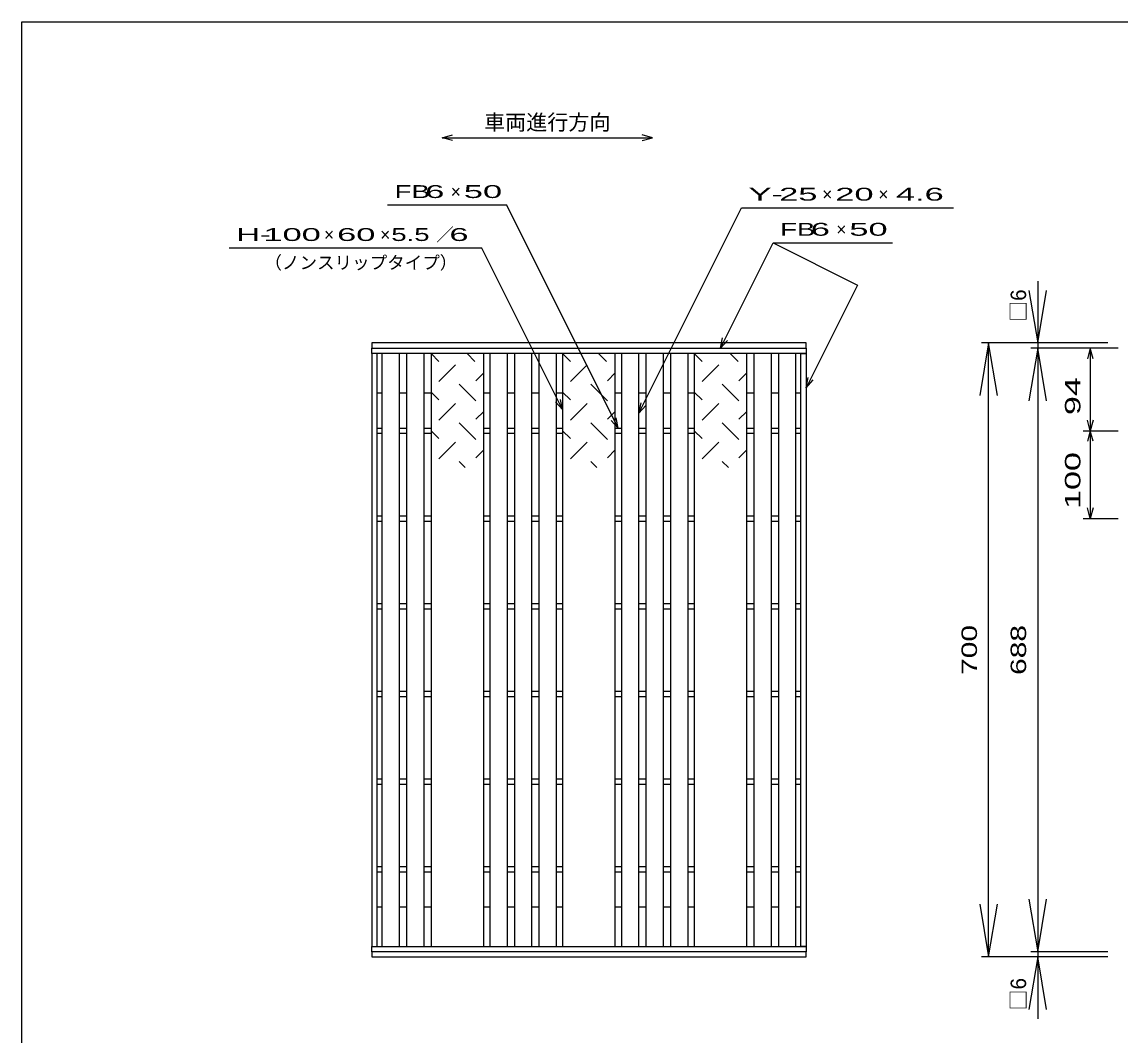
# Model space of a CAD drawing. Units: millimetres at full size, sheet at 1:8. Extents: x -1456 to 1389, y -1026 to 839.
# Drawn here: x -1379 to -127, y -316 to 839 of the extents above; entities that cross this region are included whole.
import ezdxf
from ezdxf.enums import TextEntityAlignment as Align

# ---------------------------------------------------------------- set-up
doc = ezdxf.new("R2010")
doc.units = ezdxf.units.MM
doc.header["$LTSCALE"] = 8
for name, color, linetype, lineweight in [('CADPAC_LAYER_0000', 150, 'Continuous', 25), ('CADPAC_LAYER_0016', 3, 'Continuous', 25), ('CADPAC_LAYER_0022', 4, 'Continuous', 25)]:
    doc.layers.add(name, color=color, linetype=linetype, lineweight=lineweight)
doc.styles.add('ベクトル', font='')
doc.styles.get('ベクトル').set_extended_font_data('ベクトル')

# ---------------------------------------------------------------- blocks, each defined once
blk = doc.blocks.new('open_arrow')
at = {"color": 0, "linetype": 'Continuous', "lineweight": -2}
blk.add_lwpolyline([(7.5, 1.25), (0, 0), (7.5, -1.25)], dxfattribs=at)

msp = doc.modelspace()

# ---------------------------------------------------------------- linework, layer by layer
at = {"layer": 'CADPAC_LAYER_0000'}
for p, q in [((-1379.2, -921.2), (-1379.2, 838.8)), ((-1379.2, 838.8), (1388.8, 838.8))]:
    msp.add_line(p, q, dxfattribs=at)
at = {"layer": 'CADPAC_LAYER_0016'}
for p, q in [((-485.3, 472.8), (-980.3, 472.8)), ((-980.3, 472.8), (-980.3, 466.8)), ((-485.3, 472.8), (-980.3, 472.8)), ((-980.3, 466.8), (-485.3, 466.8)), ((-980.3, 460.8), (-980.3, 466.8)), ((-980.3, 466.8), (-485.3, 466.8)), ((-485.3, 466.8), (-485.3, 472.8)), ((-485.3, 466.8), (-485.3, 460.8)), ((-485.3, 460.8), (-980.3, 460.8)), ((-980.3, 460.8), (-980.3, -215.2)), ((-974.3, 460.8), (-980.3, 460.8)), ((-974.3, -215.2), (-974.3, 460.8)), ((-968.8, 460.8), (-968.8, -215.2)), ((-948.8, 460.8), (-968.8, 460.8)), ((-948.8, -215.2), (-948.8, 460.8)), ((-940.8, 460.8), (-940.8, -215.2)), ((-920.8, 460.8), (-940.8, 460.8)), ((-920.8, -215.2), (-920.8, 460.8)), ((-912.8, 460.8), (-912.8, -215.2)), ((-852.8, 460.8), (-912.8, 460.8)), ((-903.8, 451.8), (-912.8, 460.8)), ((-862.8, 451.8), (-871.8, 460.8)), ((-852.8, -215.2), (-852.8, 460.8)), ((-845.8, 460.8), (-845.8, -215.2)), ((-825.8, 460.8), (-845.8, 460.8)), ((-825.8, -215.2), (-825.8, 460.8)), ((-817.8, 460.8), (-817.8, -215.2)), ((-797.8, 460.8), (-817.8, 460.8)), ((-797.8, -215.2), (-797.8, 460.8)), ((-789.8, 460.8), (-789.8, -215.2)), ((-769.8, 460.8), (-789.8, 460.8)), ((-769.8, -215.2), (-769.8, 460.8)), ((-762.8, 460.8), (-762.8, -215.2)), ((-702.8, 460.8), (-762.8, 460.8)), ((-753.8, 451.8), (-762.8, 460.8)), ((-712.8, 451.8), (-721.8, 460.8)), ((-702.8, -215.2), (-702.8, 460.8)), ((-695.8, 460.8), (-695.8, -215.2)), ((-675.8, 460.8), (-695.8, 460.8)), ((-675.8, -215.2), (-675.8, 460.8)), ((-667.8, 460.8), (-667.8, -215.2)), ((-647.8, 460.8), (-667.8, 460.8)), ((-647.8, -215.2), (-647.8, 460.8)), ((-639.8, 460.8), (-639.8, -215.2)), ((-619.8, 460.8), (-639.8, 460.8)), ((-619.8, -215.2), (-619.8, 460.8)), ((-612.8, 460.8), (-612.8, -215.2)), ((-552.8, 460.8), (-612.8, 460.8)), ((-603.8, 451.8), (-612.8, 460.8)), ((-562.8, 451.8), (-571.8, 460.8)), ((-552.8, -215.2), (-552.8, 460.8)), ((-544.8, 460.8), (-544.8, -215.2)), ((-524.8, 460.8), (-544.8, 460.8)), ((-524.8, -215.2), (-524.8, 460.8)), ((-516.8, 460.8), (-516.8, -215.2)), ((-496.8, 460.8), (-516.8, 460.8)), ((-496.8, -215.2), (-496.8, 460.8)), ((-491.3, -215.2), (-491.3, 460.8)), ((-491.3, 460.8), (-485.3, 460.8)), ((-485.3, 460.8), (-485.3, -215.2)), ((-903.8, 428.8), (-884.8, 447.8)), ((-861.8, 429.8), (-852.8, 438.8)), ((-753.8, 428.8), (-734.8, 447.8)), ((-711.8, 429.8), (-702.8, 438.8)), ((-603.8, 428.8), (-584.8, 447.8)), ((-561.8, 429.8), (-552.8, 438.8)), ((-861.8, 406.8), (-880.8, 425.8)), ((-711.8, 406.8), (-730.8, 425.8)), ((-561.8, 406.8), (-580.8, 425.8)), ((-974.3, 415.8), (-968.8, 415.8)), ((-974.3, 415.8), (-968.8, 415.8)), ((-948.8, 415.8), (-940.8, 415.8)), ((-948.8, 415.8), (-940.8, 415.8)), ((-920.8, 415.8), (-912.8, 415.8)), ((-920.8, 415.8), (-912.8, 415.8)), ((-903.8, 407.8), (-912.8, 416.8)), ((-852.8, 415.8), (-845.8, 415.8)), ((-825.8, 415.8), (-817.8, 415.8)), ((-797.8, 415.8), (-789.8, 415.8)), ((-769.8, 415.8), (-762.8, 415.8)), ((-753.8, 407.8), (-762.8, 416.8)), ((-702.8, 415.8), (-695.8, 415.8)), ((-675.8, 415.8), (-667.8, 415.8)), ((-647.8, 415.8), (-639.8, 415.8)), ((-619.8, 415.8), (-612.8, 415.8)), ((-603.8, 407.8), (-612.8, 416.8)), ((-552.8, 415.8), (-544.8, 415.8)), ((-552.8, 415.8), (-544.8, 415.8)), ((-524.8, 415.8), (-516.8, 415.8)), ((-524.8, 415.8), (-516.8, 415.8)), ((-496.8, 415.8), (-491.3, 415.8)), ((-496.8, 415.8), (-491.3, 415.8)), ((-903.8, 384.8), (-884.8, 403.8)), ((-753.8, 384.8), (-734.8, 403.8)), ((-603.8, 384.8), (-584.8, 403.8)), ((-861.8, 385.8), (-852.8, 394.8)), ((-711.8, 385.8), (-702.8, 394.8)), ((-561.8, 385.8), (-552.8, 394.8)), ((-974.3, 375.8), (-968.8, 375.8)), ((-948.8, 375.8), (-940.8, 375.8)), ((-920.8, 375.8), (-912.8, 375.8)), ((-861.8, 362.8), (-880.8, 381.8)), ((-852.8, 375.8), (-845.8, 375.8)), ((-825.8, 375.8), (-817.8, 375.8)), ((-797.8, 375.8), (-789.8, 375.8)), ((-769.8, 375.8), (-762.8, 375.8)), ((-711.8, 362.8), (-730.8, 381.8)), ((-702.8, 375.8), (-695.8, 375.8)), ((-675.8, 375.8), (-667.8, 375.8)), ((-647.8, 375.8), (-639.8, 375.8)), ((-619.8, 375.8), (-612.8, 375.8)), ((-561.8, 362.8), (-580.8, 381.8)), ((-552.8, 375.8), (-544.8, 375.8)), ((-524.8, 375.8), (-516.8, 375.8)), ((-496.8, 375.8), (-491.3, 375.8)), ((-974.3, 369.8), (-968.8, 369.8)), ((-948.8, 369.8), (-940.8, 369.8)), ((-920.8, 369.8), (-912.8, 369.8)), ((-903.8, 363.8), (-912.8, 372.8)), ((-852.8, 369.8), (-845.8, 369.8)), ((-825.8, 369.8), (-817.8, 369.8)), ((-797.8, 369.8), (-789.8, 369.8)), ((-769.8, 369.8), (-762.8, 369.8)), ((-753.8, 363.8), (-762.8, 372.8)), ((-702.8, 369.8), (-695.8, 369.8)), ((-675.8, 369.8), (-667.8, 369.8)), ((-647.8, 369.8), (-639.8, 369.8)), ((-619.8, 369.8), (-612.8, 369.8)), ((-603.8, 363.8), (-612.8, 372.8)), ((-552.8, 369.8), (-544.8, 369.8)), ((-524.8, 369.8), (-516.8, 369.8)), ((-496.8, 369.8), (-491.3, 369.8)), ((-903.8, 340.8), (-884.8, 359.8)), ((-861.8, 341.8), (-852.8, 350.8)), ((-753.8, 340.8), (-734.8, 359.8)), ((-711.8, 341.8), (-702.8, 350.8)), ((-603.8, 340.8), (-584.8, 359.8)), ((-561.8, 341.8), (-552.8, 350.8)), ((-873.8, 330.8), (-880.8, 337.8)), ((-723.8, 330.8), (-730.8, 337.8)), ((-573.8, 330.8), (-580.8, 337.8)), ((-974.3, 275.8), (-968.8, 275.8)), ((-948.8, 275.8), (-940.8, 275.8)), ((-920.8, 275.8), (-912.8, 275.8)), ((-852.8, 275.8), (-845.8, 275.8)), ((-825.8, 275.8), (-817.8, 275.8)), ((-797.8, 275.8), (-789.8, 275.8)), ((-769.8, 275.8), (-762.8, 275.8)), ((-702.8, 275.8), (-695.8, 275.8)), ((-675.8, 275.8), (-667.8, 275.8)), ((-647.8, 275.8), (-639.8, 275.8)), ((-619.8, 275.8), (-612.8, 275.8)), ((-552.8, 275.8), (-544.8, 275.8)), ((-524.8, 275.8), (-516.8, 275.8)), ((-496.8, 275.8), (-491.3, 275.8)), ((-974.3, 269.8), (-968.8, 269.8)), ((-948.8, 269.8), (-940.8, 269.8)), ((-920.8, 269.8), (-912.8, 269.8)), ((-852.8, 269.8), (-845.8, 269.8)), ((-825.8, 269.8), (-817.8, 269.8)), ((-797.8, 269.8), (-789.8, 269.8)), ((-769.8, 269.8), (-762.8, 269.8)), ((-702.8, 269.8), (-695.8, 269.8)), ((-675.8, 269.8), (-667.8, 269.8)), ((-647.8, 269.8), (-639.8, 269.8)), ((-619.8, 269.8), (-612.8, 269.8)), ((-552.8, 269.8), (-544.8, 269.8)), ((-524.8, 269.8), (-516.8, 269.8)), ((-496.8, 269.8), (-491.3, 269.8)), ((-974.3, 175.8), (-968.8, 175.8)), ((-948.8, 175.8), (-940.8, 175.8)), ((-920.8, 175.8), (-912.8, 175.8)), ((-852.8, 175.8), (-845.8, 175.8)), ((-825.8, 175.8), (-817.8, 175.8)), ((-797.8, 175.8), (-789.8, 175.8)), ((-769.8, 175.8), (-762.8, 175.8)), ((-702.8, 175.8), (-695.8, 175.8)), ((-675.8, 175.8), (-667.8, 175.8)), ((-647.8, 175.8), (-639.8, 175.8)), ((-619.8, 175.8), (-612.8, 175.8)), ((-552.8, 175.8), (-544.8, 175.8)), ((-524.8, 175.8), (-516.8, 175.8)), ((-496.8, 175.8), (-491.3, 175.8)), ((-974.3, 169.8), (-968.8, 169.8)), ((-948.8, 169.8), (-940.8, 169.8)), ((-920.8, 169.8), (-912.8, 169.8)), ((-852.8, 169.8), (-845.8, 169.8)), ((-825.8, 169.8), (-817.8, 169.8)), ((-797.8, 169.8), (-789.8, 169.8)), ((-769.8, 169.8), (-762.8, 169.8)), ((-702.8, 169.8), (-695.8, 169.8)), ((-675.8, 169.8), (-667.8, 169.8)), ((-647.8, 169.8), (-639.8, 169.8)), ((-619.8, 169.8), (-612.8, 169.8)), ((-552.8, 169.8), (-544.8, 169.8)), ((-524.8, 169.8), (-516.8, 169.8)), ((-496.8, 169.8), (-491.3, 169.8)), ((-974.3, 75.8), (-968.8, 75.8)), ((-948.8, 75.8), (-940.8, 75.8)), ((-920.8, 75.8), (-912.8, 75.8)), ((-852.8, 75.8), (-845.8, 75.8)), ((-825.8, 75.8), (-817.8, 75.8)), ((-797.8, 75.8), (-789.8, 75.8)), ((-769.8, 75.8), (-762.8, 75.8)), ((-702.8, 75.8), (-695.8, 75.8)), ((-675.8, 75.8), (-667.8, 75.8)), ((-647.8, 75.8), (-639.8, 75.8)), ((-619.8, 75.8), (-612.8, 75.8)), ((-552.8, 75.8), (-544.8, 75.8)), ((-524.8, 75.8), (-516.8, 75.8)), ((-496.8, 75.8), (-491.3, 75.8)), ((-974.3, 69.8), (-968.8, 69.8)), ((-948.8, 69.8), (-940.8, 69.8)), ((-920.8, 69.8), (-912.8, 69.8)), ((-852.8, 69.8), (-845.8, 69.8)), ((-825.8, 69.8), (-817.8, 69.8)), ((-797.8, 69.8), (-789.8, 69.8)), ((-769.8, 69.8), (-762.8, 69.8)), ((-702.8, 69.8), (-695.8, 69.8)), ((-675.8, 69.8), (-667.8, 69.8)), ((-647.8, 69.8), (-639.8, 69.8)), ((-619.8, 69.8), (-612.8, 69.8)), ((-552.8, 69.8), (-544.8, 69.8)), ((-524.8, 69.8), (-516.8, 69.8)), ((-496.8, 69.8), (-491.3, 69.8)), ((-974.3, -24.2), (-968.8, -24.2)), ((-948.8, -24.2), (-940.8, -24.2)), ((-920.8, -24.2), (-912.8, -24.2)), ((-852.8, -24.2), (-845.8, -24.2)), ((-825.8, -24.2), (-817.8, -24.2)), ((-797.8, -24.2), (-789.8, -24.2)), ((-769.8, -24.2), (-762.8, -24.2)), ((-702.8, -24.2), (-695.8, -24.2)), ((-675.8, -24.2), (-667.8, -24.2)), ((-647.8, -24.2), (-639.8, -24.2)), ((-619.8, -24.2), (-612.8, -24.2)), ((-552.8, -24.2), (-544.8, -24.2)), ((-524.8, -24.2), (-516.8, -24.2)), ((-496.8, -24.2), (-491.3, -24.2)), ((-974.3, -30.2), (-968.8, -30.2)), ((-948.8, -30.2), (-940.8, -30.2)), ((-920.8, -30.2), (-912.8, -30.2)), ((-852.8, -30.2), (-845.8, -30.2)), ((-825.8, -30.2), (-817.8, -30.2)), ((-797.8, -30.2), (-789.8, -30.2)), ((-769.8, -30.2), (-762.8, -30.2)), ((-702.8, -30.2), (-695.8, -30.2)), ((-675.8, -30.2), (-667.8, -30.2)), ((-647.8, -30.2), (-639.8, -30.2)), ((-619.8, -30.2), (-612.8, -30.2)), ((-552.8, -30.2), (-544.8, -30.2)), ((-524.8, -30.2), (-516.8, -30.2)), ((-496.8, -30.2), (-491.3, -30.2)), ((-974.3, -124.2), (-968.8, -124.2)), ((-948.8, -124.2), (-940.8, -124.2)), ((-920.8, -124.2), (-912.8, -124.2)), ((-852.8, -124.2), (-845.8, -124.2)), ((-825.8, -124.2), (-817.8, -124.2)), ((-797.8, -124.2), (-789.8, -124.2)), ((-769.8, -124.2), (-762.8, -124.2)), ((-702.8, -124.2), (-695.8, -124.2)), ((-675.8, -124.2), (-667.8, -124.2)), ((-647.8, -124.2), (-639.8, -124.2)), ((-619.8, -124.2), (-612.8, -124.2)), ((-552.8, -124.2), (-544.8, -124.2)), ((-524.8, -124.2), (-516.8, -124.2)), ((-496.8, -124.2), (-491.3, -124.2)), ((-974.3, -130.2), (-968.8, -130.2)), ((-948.8, -130.2), (-940.8, -130.2)), ((-920.8, -130.2), (-912.8, -130.2)), ((-852.8, -130.2), (-845.8, -130.2)), ((-825.8, -130.2), (-817.8, -130.2)), ((-797.8, -130.2), (-789.8, -130.2)), ((-769.8, -130.2), (-762.8, -130.2)), ((-702.8, -130.2), (-695.8, -130.2)), ((-675.8, -130.2), (-667.8, -130.2)), ((-647.8, -130.2), (-639.8, -130.2)), ((-619.8, -130.2), (-612.8, -130.2)), ((-552.8, -130.2), (-544.8, -130.2)), ((-524.8, -130.2), (-516.8, -130.2)), ((-496.8, -130.2), (-491.3, -130.2)), ((-974.3, -170.2), (-968.8, -170.2)), ((-974.3, -170.2), (-968.8, -170.2)), ((-948.8, -170.2), (-940.8, -170.2)), ((-948.8, -170.2), (-940.8, -170.2)), ((-920.8, -170.2), (-912.8, -170.2)), ((-920.8, -170.2), (-912.8, -170.2)), ((-852.8, -170.2), (-845.8, -170.2)), ((-825.8, -170.2), (-817.8, -170.2)), ((-797.8, -170.2), (-789.8, -170.2)), ((-769.8, -170.2), (-762.8, -170.2)), ((-702.8, -170.2), (-695.8, -170.2)), ((-675.8, -170.2), (-667.8, -170.2)), ((-647.8, -170.2), (-639.8, -170.2)), ((-619.8, -170.2), (-612.8, -170.2)), ((-552.8, -170.2), (-544.8, -170.2)), ((-552.8, -170.2), (-544.8, -170.2)), ((-524.8, -170.2), (-516.8, -170.2)), ((-524.8, -170.2), (-516.8, -170.2)), ((-496.8, -170.2), (-491.3, -170.2)), ((-496.8, -170.2), (-491.3, -170.2)), ((-980.3, -215.2), (-485.3, -215.2)), ((-980.3, -221.2), (-980.3, -215.2)), ((-980.3, -215.2), (-974.3, -215.2)), ((-485.3, -221.2), (-980.3, -221.2)), ((-980.3, -221.2), (-980.3, -227.2)), ((-485.3, -221.2), (-980.3, -221.2)), ((-968.8, -215.2), (-948.8, -215.2)), ((-940.8, -215.2), (-920.8, -215.2)), ((-912.8, -215.2), (-852.8, -215.2)), ((-845.8, -215.2), (-825.8, -215.2)), ((-817.8, -215.2), (-797.8, -215.2)), ((-789.8, -215.2), (-769.8, -215.2)), ((-762.8, -215.2), (-702.8, -215.2)), ((-695.8, -215.2), (-675.8, -215.2)), ((-667.8, -215.2), (-647.8, -215.2)), ((-639.8, -215.2), (-619.8, -215.2)), ((-612.8, -215.2), (-552.8, -215.2)), ((-544.8, -215.2), (-524.8, -215.2)), ((-516.8, -215.2), (-496.8, -215.2)), ((-485.3, -215.2), (-491.3, -215.2)), ((-485.3, -215.2), (-485.3, -221.2)), ((-485.3, -227.2), (-485.3, -221.2)), ((-980.3, -227.2), (-485.3, -227.2))]:
    msp.add_line(p, q, dxfattribs=at)
at = {"layer": 'CADPAC_LAYER_0022'}
for p, q in [((-900.3, 706.8), (-888.3, 710)), ((-888.3, 703.6), (-900.3, 706.8)), ((-900.3, 706.8), (-660.3, 706.8)), ((-660.3, 706.8), (-672.3, 710)), ((-672.3, 703.6), (-660.3, 706.8)), ((-826.3, 629.8), (-962.3, 629.8)), ((-699.3, 375.8), (-826.3, 629.8)), ((-675.8, 392.8), (-558.8, 626.8)), ((-558.8, 626.8), (-317.158, 626.8)), ((-854.8, 580.8), (-1142.8, 580.8)), ((-762.8, 396.8), (-854.8, 580.8)), ((-582.8, 466.8), (-522.8, 586.8)), ((-522.8, 586.8), (-386.8, 586.8)), ((-522.8, 586.8), (-426.8, 538.8)), ((-426.8, 538.8), (-485.3, 421.8)), ((-221.13, 543.2), (-221.13, 466.8)), ((-582.8, 466.8), (-580.4, 478.48)), ((-582.8, 466.8), (-574.8, 475.6)), ((-157.3, 472.8), (-285.13, 472.8)), ((-277.13, -227.2), (-277.13, 472.8)), ((-141.3, 472.8), (-229.13, 472.8)), ((-145.3, 466.8), (-229.13, 466.8)), ((-145.3, 466.8), (-229.13, 466.8)), ((-221.13, 466.8), (-221.13, -221.2)), ((-129.3, 466.8), (-169.3, 466.8)), ((-161.3, 466.8), (-164.5, 454.8)), ((-158.1, 454.8), (-161.3, 466.8)), ((-161.3, 466.8), (-161.3, 372.8)), ((-485.3, 421.8), (-482.9, 433.48)), ((-485.3, 421.8), (-477.3, 430.6)), ((-762.8, 396.8), (-770.8, 405.6)), ((-762.8, 396.8), (-765.2, 408.48)), ((-675.8, 392.8), (-673.4, 404.48)), ((-675.8, 392.8), (-667.8, 401.6)), ((-699.3, 375.8), (-707.3, 384.6)), ((-699.3, 375.8), (-701.7, 387.48)), ((-161.3, 372.8), (-164.5, 384.8)), ((-158.1, 384.8), (-161.3, 372.8)), ((-169.3, 372.8), (-129.3, 372.8)), ((-161.3, 372.8), (-164.5, 360.8)), ((-158.1, 360.8), (-161.3, 372.8)), ((-161.3, 372.8), (-161.3, 272.8)), ((-161.3, 272.8), (-164.5, 284.8)), ((-158.1, 284.8), (-161.3, 272.8)), ((-169.3, 272.8), (-129.3, 272.8)), ((-141.3, -221.2), (-229.13, -221.2)), ((-141.3, -221.2), (-229.13, -221.2)), ((-221.13, -221.2), (-221.13, -297.6)), ((-157.3, -227.2), (-285.13, -227.2)), ((-141.3, -227.2), (-229.13, -227.2))]:
    msp.add_line(p, q, dxfattribs=at)

# ---------------------------------------------------------------- block references
at = {"layer": 'CADPAC_LAYER_0022', "xscale": 8, "yscale": 8}
for p, rotation in [((-221.13, 472.8), 90), ((-277.13, 472.8), 270), ((-221.13, 466.8), 270), ((-221.13, -221.2), 90), ((-277.13, -227.2), 90), ((-221.13, -227.2), 270)]:
    msp.add_blockref('open_arrow', p, dxfattribs=dict(at, rotation=rotation))

# ---------------------------------------------------------------- texts
at = {"layer": 'CADPAC_LAYER_0022', "color": 2, "style": 'ベクトル'}
for s, height, p in [('車両進行方向', 17.6, (-852.3, 724.4)), ('×', 14.66, (-890.3, 645.4)), ('×', 14.66, (-466.8, 642.4)), ('×', 14.66, (-402.8, 642.4)), ('×', 14.66, (-1034.8, 596.4)), ('×', 14.66, (-970.8, 596.4)), ('／', 14.66, (-906.8, 596.4)), ('×', 14.66, (-450.8, 602.4)), ('（ノンスリップタイプ）', 14.66, (-1102.8, 564.4))]:
    msp.add_text(s, height=height, dxfattribs=at).set_placement(p, align=Align.MIDDLE_LEFT)
for s, width, p in [('FB', 1.6, (-954.3, 645.4)), (' 6 ', 2, (-930.3, 645.4)), (' 50 ', 2, (-886.3, 645.4)), ('Y-', 2, (-550.8, 642.4)), (' 25 ', 2, (-526.8, 642.4)), (' 20 ', 2, (-462.8, 642.4)), ('4.6', 2, (-382.8, 642.4)), ('H-', 1.9, (-1134.8, 596.4)), (' 100 ', 2, (-1114.8, 596.4)), (' 60 ', 2, (-1030.8, 596.4)), (' 5.5 ', 1.6, (-966.8, 596.4)), (' 6 ', 2, (-902.8, 596.4)), ('FB', 1.6, (-514.8, 602.4)), (' 6 ', 2, (-490.8, 602.4)), (' 50 ', 2, (-446.8, 602.4))]:
    msp.add_text(s, height=14.66, dxfattribs=dict(at, width=width)).set_placement(p, align=Align.MIDDLE_LEFT)
at = {"layer": 'CADPAC_LAYER_0022', "style": 'ベクトル'}
msp.add_text('□6', height=17.6, rotation=90, dxfattribs=at).set_placement((-229.13, 496.8), align=Align.BOTTOM_LEFT)
at = {"layer": 'CADPAC_LAYER_0022', "color": 2, "style": 'ベクトル', "width": 1.65}
for s, p in [(' 94 ', (-181.3, 379.8)), (' 100 ', (-181.3, 272.8))]:
    msp.add_text(s, height=17.6, rotation=90, dxfattribs=at).set_placement(p, align=Align.MIDDLE_LEFT)
at = {"layer": 'CADPAC_LAYER_0022', "style": 'ベクトル', "width": 1.45}
for s, p in [('700', (-285.13, 122.8)), ('688', (-229.13, 122.8))]:
    msp.add_text(s, height=17.6, rotation=90, dxfattribs=at).set_placement(p, align=Align.BOTTOM_CENTER)
at = {"layer": 'CADPAC_LAYER_0022', "style": 'ベクトル'}
msp.add_text('□6', height=17.6, rotation=90, dxfattribs=at).set_placement((-229.13, -251.2), align=Align.BOTTOM_RIGHT)

doc.saveas('drawing.dxf')
